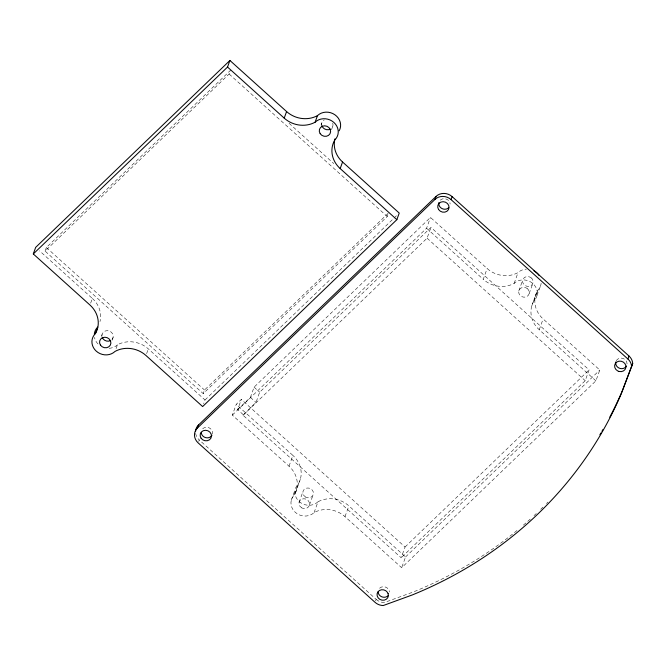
<?xml version="1.0" encoding="UTF-8"?>
<svg xmlns="http://www.w3.org/2000/svg" width="666" height="666" viewBox="0 0 666 666"><rect width="100%" height="100%" fill="white"/><g stroke="black" fill="none" stroke-linecap="round" stroke-linejoin="round"><path stroke-width="0.5" stroke-dasharray="3.33 2.5" d="M45.072 251.099L46.37 247.511L230.411 70.413L229.112 74.009L45.072 251.099L203.205 393.614L387.246 216.525L388.544 212.929L204.504 390.018L203.205 393.614M90.651 303.155L92.349 298.443L39.502 250.816M101.365 336.38L102.048 334.499M112.121 340.193L113.137 337.371M116.084 348.568L117.432 344.805A25.633 23.302 19.8 0 1 148.327 348.892L205.003 399.975L203.646 403.738M146.628 353.604L148.327 348.892M198.718 441.425L199.251 439.926A11.472 10.431 19.8 0 1 195.646 433.341M321.095 124.95L321.77 123.068M331.51 129.704L332.867 125.941M541.142 283.266A13.445 12.229 19.8 0 1 537.72 290.351A25.633 23.302 19.8 0 0 543.115 318.964L599.791 370.046L595.912 380.827L401.673 567.732L344.996 516.649A25.633 23.302 19.8 0 0 314.111 512.562A13.445 12.229 19.8 0 1 295.296 512.321A13.445 12.229 19.8 0 1 294.422 494.821A25.633 23.302 19.8 0 0 289.019 466.208L232.342 415.126L236.23 404.345L241.325 399.434L405.061 546.994L401.173 557.783L243.04 415.268L256.002 402.406L259.665 392.216L430.96 227.389L589.094 369.905L585.214 380.694L401.173 557.783M243.256 414.668L237.662 409.623L241.325 399.434M237.662 409.623L250.408 397.361L254.071 387.171L430.461 217.441L487.137 268.523A25.633 23.302 19.8 0 0 518.031 272.61A13.445 12.229 19.8 0 1 526.39 269.122M289.019 466.208L292.907 455.419L236.23 404.345M291.258 500.324L295.138 489.543M294.422 494.821L298.301 484.04A25.633 23.302 19.8 0 0 292.907 455.419M295.571 492.54L300.324 479.362M299.084 502.347L302.963 491.566M309.449 505.036L313.328 494.255M314.111 512.562L317.99 501.781A25.633 23.302 19.8 0 1 348.884 505.869L405.561 556.951L401.673 567.732M232.342 415.126L426.581 228.222L430.461 217.441M243.04 415.268L427.081 238.178L430.96 227.389M344.996 516.649L348.884 505.869M595.912 380.827L539.235 329.753A25.633 23.302 19.8 0 1 533.832 301.132A13.445 12.229 19.8 0 0 532.958 283.633A13.445 12.229 19.8 0 0 514.144 283.391A25.633 23.302 19.8 0 1 483.258 279.304L487.137 268.523M375.599 600.84L376.14 599.342L199.251 439.926M514.144 283.391L518.031 272.61M518.814 290.917L522.693 280.136M529.17 293.606L533.058 282.825M531.818 305.811L536.563 292.632M533.832 301.132L537.72 290.351M536.996 295.629L540.884 284.848M539.235 329.753L543.115 318.964M205.003 399.975L396.994 215.226M405.061 546.994L589.094 369.905M405.561 556.951L599.791 370.046M426.581 228.222L483.258 279.304M427.081 238.178L585.214 380.694M289.036 123.252L333.774 163.57M229.112 74.009L387.246 216.525M254.071 387.171L259.665 392.216M250.408 397.361L256.002 402.406M46.37 247.511L204.504 390.018M317.99 501.781A13.445 12.229 19.8 0 1 299.184 501.54A13.445 12.229 19.8 0 1 298.301 484.04M547.935 502.081A434.374 394.955 19.8 0 1 546.503 503.538M542.898 507.159A434.374 394.955 19.8 0 1 540.709 509.307M536.272 513.553A434.374 394.955 19.8 0 1 534.024 515.65M530.236 519.114A434.374 394.955 19.8 0 1 522.51 525.89M516.999 530.511A434.374 394.955 19.8 0 1 413.245 591.999L384.315 602.539A11.472 10.431 19.8 0 1 376.14 599.342M202.705 428.787A5.736 5.211 19.8 0 1 209.507 428.038A5.736 5.211 19.8 0 1 212.446 434.007M440.268 200.183A5.736 5.211 19.8 0 1 446.395 199.126A5.736 5.211 19.8 0 1 450.141 204.046M379.587 588.203A5.736 5.211 19.8 0 1 388.569 589.41L389.194 590.692A5.736 5.211 19.8 0 1 389.46 592.057M616.308 360.681A5.736 5.211 19.8 0 1 623.284 358.541A5.736 5.211 19.8 0 1 626.906 364.826M117.432 344.805A13.445 12.229 19.8 0 1 109.074 348.293M98.002 343.964A13.445 12.229 19.8 0 1 94.489 337.379M92.349 298.443A25.633 23.302 19.8 0 1 99.992 321.561M101.923 335.864A5.736 5.211 19.8 0 1 109.515 331.085A5.736 5.211 19.8 0 1 111.788 339.718M332.725 123.21A5.736 5.211 19.8 0 1 331.518 128.288M321.911 125.799A5.736 5.211 19.8 0 1 324.25 119.897M531.443 278.047L530.311 277.247A5.353 4.87 19.8 0 0 522.61 280.553A5.353 4.87 19.8 0 0 529.037 286.347A5.353 4.87 19.8 0 0 532.334 279.079L531.443 278.047M527.564 288.828L526.423 288.028A5.353 4.87 19.8 0 0 518.731 291.342A5.353 4.87 19.8 0 0 525.158 297.128A5.353 4.87 19.8 0 0 528.454 289.86L527.564 288.828M305.711 497.144L303.679 495.313A5.353 4.87 19.8 0 1 306.984 488.045A5.353 4.87 19.8 0 1 313.411 493.831A5.353 4.87 19.8 0 1 305.711 497.144M301.831 507.925L299.8 506.093A5.353 4.87 19.8 0 1 303.105 498.826A5.353 4.87 19.8 0 1 309.524 504.62A5.353 4.87 19.8 0 1 301.831 507.925"/><path stroke-width="1" d="M334.923 138.878A25.633 23.302 19.8 0 0 342.557 161.988L399.234 213.07L396.861 219.663L202.631 406.56L145.954 355.486A25.633 23.302 19.8 0 0 115.06 351.398A13.445 12.229 19.8 0 1 96.254 351.149A13.445 12.229 19.8 0 1 95.38 333.649A25.633 23.302 19.8 0 0 89.977 305.036L33.3 253.954L35.673 247.369L229.912 60.464L286.588 111.547A25.633 23.302 19.8 0 0 317.474 115.634A13.445 12.229 19.8 0 1 334.923 114.793A13.445 12.229 19.8 0 1 339.144 130.844M95.38 333.649L97.744 327.064A13.445 12.229 19.8 0 0 94.322 334.149M33.3 253.954L227.539 67.058L229.912 60.464M396.861 219.663L340.184 168.581A25.633 23.302 19.8 0 1 334.79 139.968A13.445 12.229 19.8 0 0 333.907 122.469A13.445 12.229 19.8 0 0 315.101 122.219A25.633 23.302 19.8 0 1 284.215 118.132L286.588 111.547M197.427 427.997L198.501 425L436.072 196.403A11.472 10.431 19.8 0 1 452.114 196.612L629.004 356.027A11.472 10.431 19.8 0 1 632.7 363.536L621.253 393.797A434.374 394.955 19.8 0 1 412.162 594.996L383.241 605.536A11.472 10.431 19.8 0 1 375.058 602.339L198.177 442.923A11.472 10.431 19.8 0 1 197.427 427.997L434.998 199.4L436.072 196.403M315.101 122.219L317.474 115.634M340.184 168.581L342.557 161.988M631.618 366.533A11.472 10.431 19.8 0 0 627.921 359.024L451.04 199.609L452.114 196.612M627.921 359.024L629.004 356.027M632.7 363.536L622.335 390.8A434.374 394.955 19.8 0 1 609.781 417.166M227.539 67.058L284.215 118.132M533.982 270.854A13.445 12.229 19.8 0 1 539.077 275.441M434.998 199.4A11.472 10.431 19.8 0 1 451.04 199.609M602.963 429.52A434.374 394.955 19.8 0 1 601.947 431.268M600.923 433.008A434.374 394.955 19.8 0 1 599.883 434.74M195.554 431.501A11.472 10.431 19.8 0 1 198.501 425M211.946 435.273A5.736 5.211 19.8 0 1 205.686 437.645A5.736 5.211 19.8 0 1 201.232 432.492M448.668 207.75A5.736 5.211 19.8 0 1 441.866 208.5A5.736 5.211 19.8 0 1 438.919 202.531M387.987 595.77A5.736 5.211 19.8 0 1 381.859 596.836A5.736 5.211 19.8 0 1 378.113 591.908M626.398 366.092A5.736 5.211 19.8 0 1 620.146 368.465L618.747 367.915A5.736 5.211 19.8 0 1 615.809 361.946M110.656 340.542A5.736 5.211 19.8 0 1 102.181 337.229M330.386 129.112A5.736 5.211 19.8 0 1 321.911 125.799M619.064 371.462L617.673 370.912A5.736 5.211 19.8 0 1 616.808 362.013A5.736 5.211 19.8 0 1 625.815 365.534A5.736 5.211 19.8 0 1 619.064 371.462M388.12 593.689L387.487 592.407A5.736 5.211 19.8 0 0 377.913 591.891A5.736 5.211 19.8 0 0 381.984 600.166A5.736 5.211 19.8 0 0 388.12 593.689M438.611 209.54A5.736 5.211 19.8 0 0 448.434 209.665A5.736 5.211 19.8 0 0 443.123 201.69A5.736 5.211 19.8 0 0 438.611 209.54M201.04 438.136A5.736 5.211 19.8 0 0 210.864 438.27A5.736 5.211 19.8 0 0 205.561 430.286A5.736 5.211 19.8 0 0 201.04 438.136M320.163 133.666A5.736 5.211 19.8 0 0 329.986 133.799A5.736 5.211 19.8 0 0 324.683 125.816A5.736 5.211 19.8 0 0 320.163 133.666M100.441 345.096A5.736 5.211 19.8 0 0 110.265 345.229A5.736 5.211 19.8 0 0 104.953 337.246A5.736 5.211 19.8 0 0 100.441 345.096"/></g></svg>
